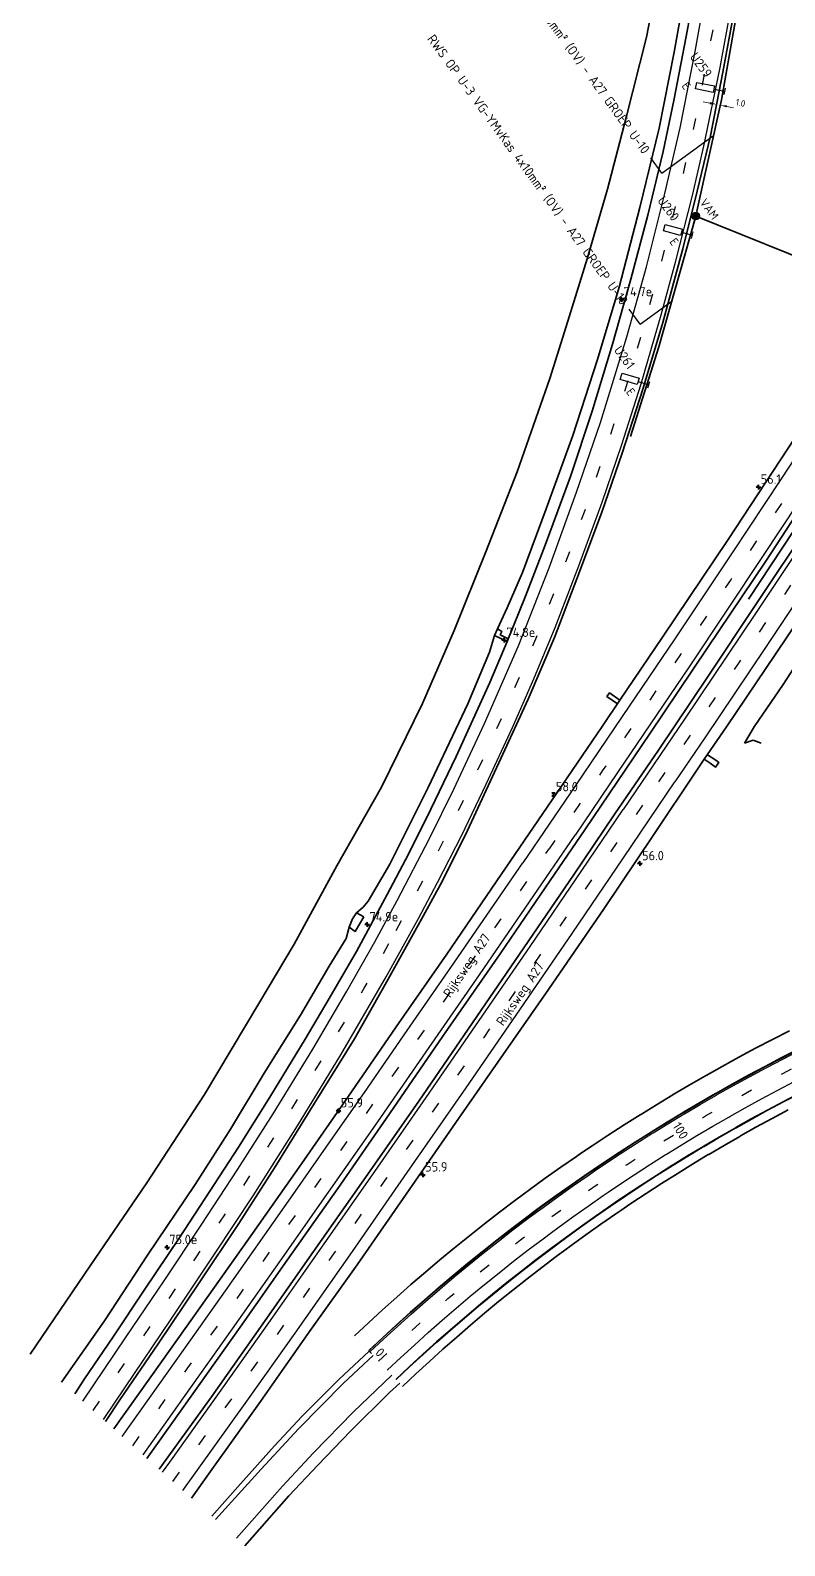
# Model space of a CAD drawing. Header units: metres. Extents: x 134219 to 139080, y 438661 to 444352.
# Drawn here: x 135032.1 to 135232.7, y 442521.7 to 442924.6 of the extents above; entities that cross this region are included whole.
import ezdxf
from ezdxf.enums import TextEntityAlignment as Align

# ---------------------------------------------------------------- set-up
doc = ezdxf.new("R2010")
doc.units = ezdxf.units.M
doc.linetypes.add('13strp', pattern=[4, 1, -3])
doc.linetypes.add('39strp', pattern=[12, 3, -9])
doc.layers.get('DEFPOINTS').update_dxf_attribs({"color": 193})
for name, color, linetype, lineweight in [('B-WE-KL-ET_LS_HULPSTUK_MOF-S', 10, 'Continuous', 25), ('N-WE-KL-ET-T18', 1, 'Continuous', 18), ('N-WE-KL-ET-T25', 7, 'Continuous', 25), ('N-WE-KL-ET_LS_OV_ARMATUUR-S', 7, 'Continuous', 25), ('N-WE-KL-ET_LS_OV_ARMATUUR-T18', 1, 'Continuous', 25), ('N-WE-KL-ET_LS_OV_KABEL-G', 10, 'KL-LS-OV-N', 35), ('N-WE-KL-ET_LS_OV_KABEL-M', 7, 'Continuous', 18), ('N-WE-KL-ET_LS_OV_KABEL-T25', 7, 'Continuous', 25), ('Utd-ondergr-bs', 8, 'Continuous', 35), ('Utd-ondergr-nw', 8, '13strp', 35)]:
    doc.layers.add(name, color=color, linetype=linetype, lineweight=lineweight)
for name, color, linetype in [('N-WE-KL-ET_LS_OV_ARMATUUR-T25', 2, 'Continuous'), ('Utd-weg-bs', 8, 'Continuous'), ('Utd-weg-nw', 8, 'Continuous')]:
    doc.layers.add(name, color=color, linetype=linetype)
doc.styles.add('alm a2ee v011$0$Iso-rtw', font='NLCS-ISO.ttf')
doc.styles.add('dtm a2ee v011$0$rtw_iso', font='NLCS-ISO.ttf')
doc.styles.add('ISO25', font='NLCS-ISO.ttf')
doc.styles.add('NLCS-ISO', font='NLCS-ISO.ttf')
doc.styles.add('NLCS_18', font='NLCS-ISO.ttf', dxfattribs={"height": 1.8})
doc.styles.add('NLCS_25', font='NLCS-ISO.ttf', dxfattribs={"height": 2.5})
doc.linetypes.add('KL-LS-OV-N', pattern='A,4,-1,[103,NLCS.SHX,S=0.75,R=0,X=0,Y=0],-1,4,-1.5,["0V",Standard,S=1,R=0,X=0,Y=-0.5],-3', length=14.5)
doc.dimstyles.new('NLCS_t18_pijl_Dimension_l3_h1', dxfattribs={"dimtxt": 1.8, "dimasz": 1.8, "dimexe": 2, "dimexo": 2, "dimgap": 0.7, "dimtad": 1, "dimdec": 1, "dimzin": 0, "dimdsep": 46, "dimtxsty": 'NLCS_18', "dimcen": 2.5, "dimdle": 2, "dimclrd": 256, "dimclre": 256, "dimclrt": 256, "dimadec": 1, "dimazin": 0, "dimtfac": 1, "dimtdec": 1, "dimtofl": 0, "dimtmove": 1, "dimatfit": 0, "dimfxl": 0, "dimtolj": 1, "dimtzin": 0, "dimlwd": 18, "dimlwe": 18, "dimarcsym": 0})

# ---------------------------------------------------------------- blocks, each defined once
blk = doc.blocks.new('SKL-ET_OV_ARMATUUR_LD_NATRIUM_1x135W-SO')
for points in [[(0, 0.88), (0, -0.88)], [(3, 0), (0, 0)]]:
    blk.add_lwpolyline(points)
blk.add_lwpolyline([(3, 0.88), (7.75, 0.88), (7.75, -0.88), (3, -0.88)], close=True)
at = {"layer": 'N-WE-KL-ET-T18', "linetype": 'ByBlock', "style": 'NLCS-ISO'}
blk.add_attdef('GROEPSNUMMER', text='', height=1.8, dxfattribs=at).set_placement((-2, -4), align=Align.RIGHT)
blk.add_attdef('FASE-AANSLUITING', (10, -4), '', height=1.8, dxfattribs=at)
at = {"layer": 'N-WE-KL-ET-T18', "linetype": 'ByBlock', "style": 'NLCS-ISO', "flags": 1}
for tag, p in [('TYPE_ARMATUUR', (7.76, -13.46)), ('TYPE_FABRIKAAT', (7.76, -17.24)), ('VERMOGEN_LAMP', (7.76, -21.02)), ('SPIEGELSTAND', (7.76, -24.81)), ('HOOGTE_LICHTMAST', (7.76, -28.59)), ('UITLEGGERHOEK', (7.76, -32.38)), ('TYPE_LICHTMAST', (7.76, -36.16)), ('BOTSVRIENDELIJK', (7.76, -39.95)), ('POSITIE_LICHTMAST', (7.76, -43.73)), ('KABELAANSLUITING', (7.76, -47.52)), ('VOEDINGSPUNT', (7.76, -51.3))]:
    blk.add_attdef(tag, p, '', height=1.8, dxfattribs=at)
at = {"layer": 'N-WE-KL-ET-T25', "linetype": 'ByBlock', "style": 'NLCS-ISO'}
blk.add_attdef('MASTNUMMER', text='', height=2.5, dxfattribs=at).set_placement((4, 3.31), align=Align.MIDDLE)
at = {"layer": 'N-WE-KL-ET-T25', "linetype": 'ByBlock', "style": 'NLCS-ISO', "flags": 1}
blk.add_attdef('TYPE_SYMBOOL', (7.76, -10.06), '', height=2.5, dxfattribs=at)
blk = doc.blocks.new('RVMXE')
at = {"style": 'ISO25'}
blk.add_attdef('E', text='', height=2.25, dxfattribs=at).set_placement((5.5, 2.625), align=Align.MIDDLE)
blk = doc.blocks.new('*U10')
for points in [[(-1, 0), (-0.98, -0.17), (-0.98, 0.17)], [(-0.98, 0.17), (-0.94, -0.34), (-0.94, 0.34)], [(-0.94, -0.34), (-0.98, 0.17), (-0.98, -0.17)], [(-0.94, 0.34), (-0.87, -0.5), (-0.87, 0.5)], [(-0.87, -0.5), (-0.94, 0.34), (-0.94, -0.34)], [(-0.87, 0.5), (-0.77, -0.64), (-0.77, 0.64)], [(-0.77, -0.64), (-0.87, 0.5), (-0.87, -0.5)], [(-0.77, 0.64), (-0.64, -0.77), (-0.64, 0.77)], [(-0.64, -0.77), (-0.77, 0.64), (-0.77, -0.64)], [(-0.64, 0.77), (-0.5, -0.87), (-0.5, 0.87)], [(-0.5, -0.87), (-0.64, 0.77), (-0.64, -0.77)], [(-0.5, 0.87), (-0.34, -0.94), (-0.34, 0.94)], [(-0.34, -0.94), (-0.5, 0.87), (-0.5, -0.87)], [(-0.34, 0.94), (-0.17, -0.98), (-0.17, 0.98)], [(-0.17, -0.98), (-0.34, 0.94), (-0.34, -0.94)], [(-0.17, 0.98), (0, -1), (0, 1)], [(0, -1), (-0.17, 0.98), (-0.17, -0.98)], [(0.17, -0.98), (0, 1), (0, -1)], [(0, 1), (0.17, -0.98), (0.17, 0.98)], [(0.34, -0.94), (0.17, 0.98), (0.17, -0.98)], [(0.17, 0.98), (0.34, -0.94), (0.34, 0.94)], [(0.5, -0.87), (0.34, 0.94), (0.34, -0.94)], [(0.34, 0.94), (0.5, -0.87), (0.5, 0.87)], [(0.64, -0.77), (0.5, 0.87), (0.5, -0.87)], [(0.5, 0.87), (0.64, -0.77), (0.64, 0.77)], [(0.77, -0.64), (0.64, 0.77), (0.64, -0.77)], [(0.64, 0.77), (0.77, -0.64), (0.77, 0.64)], [(0.87, -0.5), (0.77, 0.64), (0.77, -0.64)], [(0.77, 0.64), (0.87, -0.5), (0.87, 0.5)], [(0.94, -0.34), (0.87, 0.5), (0.87, -0.5)], [(0.87, 0.5), (0.94, -0.34), (0.94, 0.34)], [(0.98, -0.17), (0.94, 0.34), (0.94, -0.34)], [(0.94, 0.34), (0.98, -0.17), (0.98, 0.17)], [(1, 0), (0.98, 0.17), (0.98, -0.17)]]:
    blk.add_solid(points)
blk = doc.blocks.new('SKL-ET_HULP_MOF-SO')
blk.add_circle((0, 0), 1)
blk.add_blockref('*U10', (0, 0))
at = {"style": 'ISO25'}
blk.add_attdef('SM', text='', height=2.25, dxfattribs=at).set_placement((0, 2.5), align=Align.MIDDLE)
blk = doc.blocks.new('dtm a2ee v011$0$hecto-flat-57')
at = {"layer": 'Utd-ondergr-bs'}
for p, q in [((0, 0.625), (-0.625, 0)), ((-0.625, 0), (0.625, 0)), ((0, -0.625), (0, 0.625)), ((0.625, 0), (0, -0.625))]:
    blk.add_line(p, q, dxfattribs=at)
blk = doc.blocks.new('dtm a2ee v011$0$hecto-flat-59')
at = {"layer": 'Utd-ondergr-bs'}
for p, q in [((0, 0.625), (-0.625, 0)), ((-0.625, 0), (0.625, 0)), ((0, -0.625), (0, 0.625)), ((0.625, 0), (0, -0.625))]:
    blk.add_line(p, q, dxfattribs=at)
blk = doc.blocks.new('dtm a2ee v011$0$hecto-flat-60')
at = {"layer": 'Utd-ondergr-bs'}
for p, q in [((0, 0.625), (-0.625, 0)), ((-0.625, 0), (0.625, 0)), ((0, -0.625), (0, 0.625)), ((0.625, 0), (0, -0.625))]:
    blk.add_line(p, q, dxfattribs=at)
blk = doc.blocks.new('dtm a2ee v011$0$hecto-flat-61')
at = {"layer": 'Utd-ondergr-bs'}
for p, q in [((0, 0.625), (-0.625, 0)), ((-0.625, 0), (0.625, 0)), ((0, -0.625), (0, 0.625)), ((0.625, 0), (0, -0.625))]:
    blk.add_line(p, q, dxfattribs=at)
blk = doc.blocks.new('dtm a2ee v011$0$hecto-flat-62')
at = {"layer": 'Utd-ondergr-bs'}
for p, q in [((0, 0.625), (-0.625, 0)), ((-0.625, 0), (0.625, 0)), ((0, -0.625), (0, 0.625)), ((0.625, 0), (0, -0.625))]:
    blk.add_line(p, q, dxfattribs=at)
blk = doc.blocks.new('dtm a2ee v011$0$hecto-flat-69')
at = {"layer": 'Utd-ondergr-bs'}
for p, q in [((0.45, 0.43), (-0.45, -0.43)), ((-0.43, 0.45), (0.45, 0.43)), ((0.43, -0.45), (-0.43, 0.45)), ((-0.45, -0.43), (0.43, -0.45))]:
    blk.add_line(p, q, dxfattribs=at)
blk = doc.blocks.new('dtm a2ee v011$0$hecto-flat-70')
at = {"layer": 'Utd-ondergr-bs'}
for p, q in [((0, 0.625), (-0.625, 0)), ((-0.625, 0), (0.625, 0)), ((0, -0.625), (0, 0.625)), ((0.625, 0), (0, -0.625))]:
    blk.add_line(p, q, dxfattribs=at)
blk = doc.blocks.new('dtm a2ee v011$0$hecto-flat-71')
at = {"layer": 'Utd-ondergr-bs'}
for p, q in [((0, 0.625), (-0.625, 0)), ((-0.625, 0), (0.625, 0)), ((0, -0.625), (0, 0.625)), ((0.625, 0), (0, -0.625))]:
    blk.add_line(p, q, dxfattribs=at)
blk = doc.blocks.new('dtm a2ee v011$0$hecto-flat-77')
at = {"layer": 'Utd-ondergr-bs'}
for p, q in [((0, 0.625), (-0.625, 0)), ((-0.625, 0), (0.625, 0)), ((0, -0.625), (0, 0.625)), ((0.625, 0), (0, -0.625))]:
    blk.add_line(p, q, dxfattribs=at)
blk = doc.blocks.new('*D570')
at = {"layer": 'DEFPOINTS', "color": 0, "transparency": 16777216}
for p in [(135214.59, 442904.95), (135215.58, 442904.75), (135215.58, 442904.75)]:
    blk.add_point(p, dxfattribs=at)
at = {"layer": 'N-WE-KL-ET_LS_OV_KABEL-M', "linetype": 'Continuous', "lineweight": 18, "transparency": 16777216}
for p, q in [((135212.82, 442905.29), (135211.05, 442905.63)), ((135217.35, 442904.41), (135219.12, 442904.07))]:
    blk.add_line(p, q, dxfattribs=at)
at = {"layer": 'N-WE-KL-ET_LS_OV_KABEL-M', "lineweight": 18, "transparency": 16777216}
for p, q in [((135214.59, 442904.95), (135214.97, 442906.91)), ((135215.58, 442904.75), (135215.97, 442906.72))]:
    blk.add_line(p, q, dxfattribs=at)
at = {"layer": 'N-WE-KL-ET_LS_OV_KABEL-M', "transparency": 16777216}
for points in [[(135212.88, 442905.59), (135212.76, 442905), (135214.59, 442904.95)], [(135217.41, 442904.7), (135217.29, 442904.12), (135215.58, 442904.75)]]:
    blk.add_solid(points, dxfattribs=at)
at = {"layer": 'N-WE-KL-ET_LS_OV_KABEL-M', "transparency": 16777216, "insert": (135220.98, 442905.34), "char_height": 1.8, "attachment_point": 5, "rotation": 348.9985, "style": 'NLCS_18'}
blk.add_mtext('\\A1;1.0', dxfattribs=at)

msp = doc.modelspace()

# ---------------------------------------------------------------- linework, layer by layer
at = {"layer": 'B-WE-KL-ET_LS_HULPSTUK_MOF-S'}
msp.add_line((135209.38, 442876.52), (135209.05, 442875.24), dxfattribs=at)
at = {"layer": 'N-WE-KL-ET_LS_OV_KABEL-G', "flags": 128}
for points in [[(135209.38, 442876.52), (135215.9, 442906.19), (135221.66, 442939.05), (135223.77, 442952.18), (135228.05, 442986.76), (135230.31, 443010.56), (135232.11, 443050.29), (135232.34, 443073.06), (135231.23, 443110.05), (135225.02, 443177.05), (135217.21, 443224.34)], [(135191.72, 442816.62), (135199.26, 442840.51), (135209.05, 442875.24), (135258.37, 442855.39)]]:
    msp.add_lwpolyline(points, dxfattribs=at)
at = {"layer": 'N-WE-KL-ET_LS_OV_KABEL-G', "extrusion": (0.83459, -0.550871, 0), "elevation": -131055.18, "flags": 128}
msp.add_lwpolyline([(444112.7, 3.28), (444024.87, 1.81)], dxfattribs=at)
at = {"layer": 'N-WE-KL-ET_LS_OV_KABEL-T25'}
for p, q in [((135200.07, 442886.68), (135213.81, 442896.68)), ((135200.07, 442886.68), (135197.12, 442890.72)), ((135194.3, 442846.48), (135202.67, 442852.58)), ((135194.3, 442846.48), (135191.36, 442850.53))]:
    msp.add_line(p, q, dxfattribs=at)
at = {"layer": 'Utd-ondergr-bs', "flags": 128}
for points in [[(135427.81, 443098.31), (135413.95, 443075.27), (135396.72, 443047.19), (135384.38, 443027.43), (135377.54, 443015.99), (135366.42, 442998.03), (135353.58, 442977.73), (135341.21, 442958.26), (135329.01, 442939.14), (135317.18, 442920.62), (135302.95, 442898.58), (135287.29, 442874.21), (135274.99, 442855.5), (135259.14, 442831.19), (135245.53, 442810.76), (135227.74, 442783.49), (135212.01, 442760.2), (135196.97, 442737.77), (135179.54, 442712.01)], [(135430.78, 443094.52), (135417.27, 443072.18), (135405.84, 443053.5), (135400.26, 443044.58), (135387.87, 443024.77), (135374.78, 443003.44), (135359.85, 442979.52), (135343.64, 442954), (135329.75, 442932), (135315.11, 442909.36), (135301.89, 442889), (135286.26, 442864.59), (135269.67, 442839.38), (135253.96, 442815.42), (135239.69, 442793.9), (135225.09, 442772.01), (135212.33, 442752.94), (135199.12, 442733.22), (135187.59, 442716.29)], [(135156.33, 442765.47), (135158.88, 442771.05), (135162.99, 442780.45), (135169.29, 442797.42), (135176.41, 442816.93), (135182.97, 442837.14), (135188.7, 442856.34), (135194.21, 442877.52), (135199.32, 442898.66), (135203.29, 442918.8), (135207.1, 442940.25), (135209.98, 442961.05), (135212.65, 442983.75), (135215.15, 443008.52), (135216.25, 443029), (135216.83, 443049.98), (135216.9, 443073.95), (135216.68, 443091.99)], [(135158.89, 442762.12), (135163.83, 442774.22), (135169.02, 442787.77), (135175.75, 442806.02), (135181.52, 442823.39), (135186.96, 442841.2), (135191.84, 442858.44), (135196.33, 442875.45), (135200.43, 442892.46), (135203.28, 442905.99), (135206.55, 442923.02), (135208.8, 442935.48), (135211.51, 442953.14), (135213.34, 442966.35), (135214.95, 442980.63), (135216.58, 442995.54), (135217.98, 443013.97), (135218.96, 443032.11), (135219.61, 443051.79), (135219.79, 443066.61), (135219.74, 443078.58), (135219.38, 443093.5)], [(135190.55, 442901.48), (135196, 442922.82), (135200.38, 442945.74), (135204.14, 442969.18), (135207.26, 442992.15), (135209.17, 443015.98), (135210.22, 443039.69), (135210.94, 443060.48), (135211.18, 443075.52), (135211.2, 443088.92)], [(135136.59, 442689.13), (135141.7, 442698.52), (135148.34, 442711.83), (135157.23, 442731.04), (135164.53, 442746.83), (135171.48, 442763.16), (135178.17, 442780.61), (135184.08, 442796.5), (135189.46, 442812.22), (135195.04, 442829.52), (135200.29, 442846.92), (135205.66, 442866.53), (135209.46, 442881.91), (135212.95, 442896.54), (135216.25, 442913.49), (135219.18, 442929.32)], [(135308.92, 442929.11), (135290.17, 442900), (135266.75, 442863.98), (135249.17, 442837.17), (135233.69, 442813.5), (135217.65, 442789.28), (135200.2, 442763.26), (135188.92, 442746.57), (135184.14, 442739.5), (135170.85, 442720.02), (135157.29, 442700.15)], [(135343.89, 442932.46), (135332.88, 442915.29), (135323.08, 442899.85), (135309.39, 442878.99), (135295.13, 442856.93), (135277.85, 442830.41), (135262.2, 442806.64), (135243.62, 442778.55), (135230.28, 442758.8), (135217.23, 442739.41), (135211.35, 442730.81), (135209.35, 442727.88)], [(135190.55, 442901.48), (135185.58, 442882.37), (135180.19, 442863.92)], [(135222.06, 442735.14), (135224.59, 442739.44), (135232.28, 442750.66), (135245.28, 442770.7), (135258.97, 442791.47), (135267.61, 442805.38), (135276.45, 442819.51), (135285.14, 442833.57), (135295.97, 442850.78), (135303.43, 442862.7), (135306.62, 442867.15)], [(135180.19, 442863.92), (135177.42, 442855.01), (135174.12, 442844.46), (135170.23, 442832.03), (135161.54, 442807.2), (135153.2, 442786.01), (135144.85, 442765.07), (135136.37, 442745.6), (135125.53, 442723.43), (135113.58, 442702.45), (135102.24, 442681.67), (135092.87, 442665.84)], [(135118.86, 442690.02), (135120.61, 442691.46), (135121.93, 442693.04), (135127.72, 442702.91), (135137.91, 442723.34), (135148.44, 442745.59), (135154.21, 442759.31), (135155.56, 442763.74)], [(135158.89, 442762.12), (135155.56, 442763.74), (135156.33, 442765.47), (135157.47, 442764.83), (135157.07, 442763.88), (135159.22, 442762.83)], [(135158.89, 442762.12), (135154.34, 442751.22), (135145.36, 442731.52), (135138.63, 442717.51), (135132.63, 442705.58), (135126.99, 442694.82), (135118.83, 442679.67)], [(135188.23, 442745.55), (135185.42, 442747.51), (135186.15, 442748.47), (135188.92, 442746.57)], [(135222.06, 442735.14), (135224.3, 442735.85)], [(135226.45, 442735.14), (135224.3, 442735.85)], [(135212.18, 442732.02), (135214.38, 442730.56)], [(135074.93, 442534.38), (135079.9, 442541.37), (135093.34, 442560.07), (135106.34, 442578.7), (135119.04, 442596.38), (135132.88, 442616.31), (135145.26, 442634.25), (135157.82, 442652.34), (135169.94, 442669.59), (135184.72, 442691.15), (135197.78, 442710.52), (135209.35, 442727.88)], [(135211.35, 442730.81), (135212.92, 442729.78)], [(135212.92, 442729.78), (135214.31, 442728.7), (135215.17, 442729.97), (135214.38, 442730.56)], [(135066.34, 442542.04), (135080.23, 442561.27), (135093.28, 442579.77), (135107.39, 442599.89), (135122.48, 442621.36), (135135.39, 442639.9), (135148.54, 442659.04), (135162.23, 442678.97), (135176.56, 442699.99), (135187.59, 442716.29)], [(135063.11, 442544.92), (135074.84, 442561.51), (135087.93, 442579.82), (135100.43, 442597.59), (135113.87, 442616.71), (135127.63, 442636.54), (135141.78, 442657.17), (135157.07, 442679.08), (135170.32, 442698.62), (135179.54, 442712.01)], [(135054.33, 442552.75), (135066.98, 442570.59), (135079.52, 442588.29), (135091.21, 442604.73), (135103.6, 442622.39), (135116.52, 442640.98), (135129.43, 442659.63), (135142.86, 442678.98), (135157.29, 442700.15)], [(135052.07, 442554.76), (135055.93, 442560.49), (135066.11, 442575.4), (135077, 442591.58), (135087.56, 442607.4), (135097.23, 442622.48), (135107.71, 442639.4), (135118.35, 442656.45), (135127.29, 442672.33), (135136.59, 442689.13)], [(135116.85, 442686.18), (135116.1, 442683.15), (135111.59, 442675.82)], [(135043.9, 442562.06), (135046.52, 442566.04), (135054.13, 442577.21), (135062.54, 442589.95), (135071.64, 442603.46), (135079.86, 442615.97), (135087.42, 442627.64), (135095.83, 442640.95), (135105.22, 442656.41), (135111.6, 442667.21), (135118.83, 442679.67)], [(135040.36, 442565.22), (135051.77, 442581.51), (135063.27, 442598.95), (135075.94, 442617.74), (135085.34, 442632.45), (135094.27, 442647.36), (135103.96, 442662.73), (135111.59, 442675.82)], [(135032.08, 442572.6), (135047.97, 442596.15), (135063.05, 442618.2), (135078.41, 442641.67), (135092.87, 442665.84)], [(135080.34, 442529.55), (135087.31, 442537.38), (135097.06, 442548.25), (135104.43, 442556.12), (135114.16, 442565.92), (135122.19, 442573.44), (135122.2, 442573.45)], [(135089.13, 442521.71), (135100.85, 442534.95), (135108.57, 442543.13), (135117.25, 442552.18), (135127.59, 442562.43), (135130.32, 442564.88)]]:
    msp.add_lwpolyline(points, dxfattribs=at)
msp.add_lwpolyline([(135120.77, 442688.95), (135118.86, 442690.02), (135117.76, 442688.41), (135116.85, 442686.18), (135118.5, 442685.04)], close=True, dxfattribs=at)
msp.add_lwpolyline([(135113.54, 442554.56, 0, 1, 0), (135109.84, 442550.78, 0, 0, 0), (135104.27, 442545.09, 0, 0, 0)], format="xyseb", dxfattribs=at)
at = {"layer": 'Utd-ondergr-nw', "color": 7, "linetype": 'Continuous'}
msp.add_line((135122.13, 442573.52), (135122.82, 442572.79), dxfattribs=at)
at = {"layer": 'Utd-ondergr-nw', "linetype": 'Continuous', "flags": 128}
for points in [[(135118.35, 442577.51), (135122.04, 442580.97), (135125.77, 442584.4), (135129.53, 442587.78), (135133.33, 442591.13), (135137.17, 442594.43), (135141.04, 442597.7), (135144.94, 442600.92), (135148.88, 442604.11), (135152.85, 442607.25), (135156.86, 442610.35), (135160.89, 442613.4), (135163.24, 442615.15), (135164.96, 442616.42), (135169.06, 442619.39), (135173.19, 442622.32), (135177.35, 442625.2), (135178.71, 442626.13), (135181.54, 442628.04), (135185.76, 442630.84), (135190.01, 442633.59), (135194.29, 442636.3), (135194.6, 442636.49), (135198.6, 442638.96), (135202.94, 442641.57), (135203.06, 442641.65), (135207.3, 442644.14), (135211.63, 442646.64), (135211.87, 442646.77), (135216.1, 442649.15), (135220.54, 442651.58), (135225, 442653.96), (135229.48, 442656.31), (135233.98, 442658.61)], [(135122.08, 442573.57), (135125.73, 442576.99), (135129.42, 442580.38), (135133.14, 442583.73), (135136.9, 442587.03), (135140.69, 442590.3), (135144.52, 442593.53), (135148.38, 442596.72), (135152.27, 442599.87), (135156.2, 442602.97), (135160.16, 442606.04), (135164.15, 442609.06), (135166.47, 442610.79), (135168.17, 442612.04), (135172.22, 442614.98), (135176.31, 442617.87), (135180.42, 442620.72), (135181.76, 442621.64), (135184.57, 442623.53), (135188.74, 442626.3), (135192.94, 442629.02), (135197.17, 442631.69), (135197.48, 442631.88), (135201.43, 442634.32), (135205.72, 442636.91), (135205.84, 442636.99), (135210.03, 442639.45), (135214.32, 442641.92), (135214.55, 442642.05), (135218.73, 442644.4), (135223.12, 442646.8), (135227.54, 442649.16), (135231.97, 442651.48), (135236.43, 442653.76)], [(135122.13, 442573.52), (135125.78, 442576.94), (135129.47, 442580.33), (135133.19, 442583.67), (135136.95, 442586.98), (135140.74, 442590.25), (135144.56, 442593.48), (135148.42, 442596.66), (135152.32, 442599.81), (135156.24, 442602.92), (135160.2, 442605.98), (135164.19, 442609), (135166.51, 442610.73), (135168.21, 442611.98), (135172.26, 442614.92), (135176.35, 442617.81), (135180.46, 442620.67), (135181.8, 442621.58), (135184.6, 442623.47), (135188.78, 442626.24), (135192.98, 442628.96), (135197.21, 442631.63), (135197.51, 442631.82), (135201.47, 442634.26), (135205.75, 442636.85), (135205.88, 442636.93), (135210.06, 442639.39), (135214.35, 442641.86), (135214.59, 442641.99), (135218.77, 442644.34), (135223.16, 442646.74), (135227.57, 442649.1), (135232.01, 442651.42), (135236.46, 442653.7)], [(135129.32, 442565.93), (135132.89, 442569.28), (135136.5, 442572.59), (135140.14, 442575.87), (135143.81, 442579.1), (135147.52, 442582.3), (135151.26, 442585.46), (135155.04, 442588.57), (135158.84, 442591.65), (135162.68, 442594.69), (135166.55, 442597.68), (135170.45, 442600.64), (135172.73, 442602.33), (135174.39, 442603.55), (135178.35, 442606.43), (135182.35, 442609.26), (135186.37, 442612.05), (135187.68, 442612.94), (135190.42, 442614.79), (135194.5, 442617.49), (135198.61, 442620.16), (135202.75, 442622.77), (135203.05, 442622.96), (135206.91, 442625.34), (135211.1, 442627.87), (135211.23, 442627.95), (135215.32, 442630.36), (135219.51, 442632.77), (135219.74, 442632.9), (135223.84, 442635.2), (135228.13, 442637.55), (135232.46, 442639.86), (135236.8, 442642.14)], [(135129.37, 442565.88), (135132.94, 442569.23), (135136.54, 442572.54), (135140.18, 442575.82), (135143.86, 442579.05), (135147.56, 442582.25), (135151.31, 442585.4), (135155.08, 442588.52), (135158.89, 442591.6), (135162.72, 442594.63), (135166.59, 442597.63), (135170.5, 442600.58), (135172.77, 442602.27), (135174.43, 442603.5), (135178.39, 442606.37), (135182.39, 442609.2), (135186.41, 442611.99), (135187.72, 442612.88), (135190.46, 442614.73), (135194.54, 442617.44), (135198.65, 442620.1), (135202.79, 442622.71), (135203.08, 442622.9), (135206.95, 442625.29), (135211.14, 442627.81), (135211.27, 442627.89), (135215.36, 442630.3), (135219.55, 442632.71), (135219.78, 442632.84), (135223.87, 442635.13), (135228.17, 442637.49), (135232.49, 442639.8), (135236.84, 442642.07)], [(135131.08, 442564.08), (135134.63, 442567.41), (135138.21, 442570.71), (135141.83, 442573.96), (135145.49, 442577.18), (135149.17, 442580.36), (135152.89, 442583.5), (135156.65, 442586.6), (135160.43, 442589.66), (135164.25, 442592.68), (135168.1, 442595.66), (135171.98, 442598.6), (135174.24, 442600.28), (135175.9, 442601.5), (135179.84, 442604.35), (135183.81, 442607.17), (135187.81, 442609.94), (135189.12, 442610.83), (135191.84, 442612.67), (135195.9, 442615.36), (135199.99, 442618.01), (135204.1, 442620.61), (135204.4, 442620.79), (135208.24, 442623.17), (135212.41, 442625.68), (135212.53, 442625.76), (135216.6, 442628.16), (135220.77, 442630.55), (135221, 442630.68), (135225.07, 442632.97), (135229.35, 442635.31), (135233.65, 442637.61)]]:
    msp.add_lwpolyline(points, dxfattribs=at)
at = {"layer": 'Utd-weg-bs', "flags": 128}
for points in [[(135422.47, 443105.83), (135407.44, 443081.16), (135391.73, 443055.5), (135376.42, 443030.75), (135359.63, 443003.73), (135343.24, 442977.48), (135327.35, 442952.56), (135310.62, 442926.44), (135296.43, 442904.35), (135280.97, 442880.41), (135264.29, 442854.83), (135247.42, 442829.09), (135231.78, 442805.34), (135218.78, 442785.72), (135203.47, 442762.86), (135189.52, 442742.18), (135177.12, 442723.85), (135163.09, 442703.24)], [(135427.21, 443099.66), (135410.45, 443072.18), (135394.73, 443046.44), (135379.98, 443022.59), (135361.77, 442993.3), (135341.9, 442961.79), (135323.59, 442933.08), (135303.14, 442901.24), (135282.77, 442869.78), (135264.5, 442841.79), (135245.48, 442812.85), (135227.03, 442784.99), (135207.29, 442755.42), (135188.25, 442727.29), (135176.98, 442710.64)], [(135123.74, 442682.28), (135129.67, 442693.27), (135138.23, 442709.72), (135144.69, 442722.83), (135152.88, 442740.35), (135161.89, 442760.95), (135170.09, 442781.75), (135177.38, 442801.8), (135183.71, 442820.33), (135190.73, 442843.1), (135195.94, 442861.76), (135200.84, 442881.28), (135204.89, 442898.75), (135208.94, 442919.04), (135211.88, 442935.37), (135214.87, 442954.69), (135217.07, 442971.11), (135218.93, 442988.28), (135220.43, 443005.21), (135221.63, 443023.4), (135222.35, 443040.92), (135222.71, 443059.34), (135222.73, 443076.97), (135222.25, 443095.1)], [(135431.95, 443093.81), (135416.05, 443067.63), (135400.72, 443042.82), (135386.19, 443019.48), (135367.61, 442989.79), (135348.79, 442959.84), (135329.88, 442930.12), (135311.63, 442901.76), (135296.61, 442878.49), (135278.08, 442849.88), (135260.36, 442822.88), (135242.67, 442796.16), (135224.94, 442769.56), (135206.1, 442741.46), (135189.76, 442717.45)], [(135436.75, 443087.6), (135423.72, 443066.38), (135408.29, 443041.1), (135393.58, 443017.63), (135377.35, 442991.61), (135361.36, 442966.1), (135345.49, 442941.03), (135329.09, 442915.49), (135313.12, 442890.6), (135295.09, 442862.7), (135277.74, 442836.03), (135260.42, 442809.75), (135242.99, 442783.59), (135227.62, 442760.54), (135211.46, 442736.54), (135203.54, 442724.79)], [(135135.29, 442688.44), (135140.37, 442698.08), (135146.81, 442710.64), (135153.37, 442724.18), (135160.31, 442739.28), (135166, 442752.2), (135171.65, 442765.84), (135177.99, 442782.25), (135184.18, 442799.21), (135189.33, 442814.21), (135194.59, 442830.66), (135199.91, 442848.95), (135203.67, 442862.98), (135208.17, 442880.71), (135211.18, 442893.82), (135215.52, 442914.71), (135218.45, 442930.82)], [(135072.68, 442536.38), (135089.65, 442560.12), (135102.51, 442578.19), (135117.73, 442599.93), (135132.32, 442620.92), (135148.01, 442643.47), (135161.33, 442662.73), (135176.19, 442684.49), (135189.85, 442704.6), (135203.54, 442724.79)], [(135067.24, 442541.23), (135069.18, 442543.93), (135082.38, 442562.44), (135096.59, 442582.45), (135110.26, 442602), (135123.67, 442621.16), (135137.35, 442640.91), (135150.5, 442659.95), (135165.01, 442681.05), (135178.79, 442701.24), (135189.76, 442717.45)], [(135062.06, 442545.86), (135072.85, 442561.06), (135085.84, 442579.4), (135098.56, 442597.38), (135111.39, 442615.69), (135124.48, 442634.39), (135138.18, 442654.2), (135151.59, 442673.54), (135164.88, 442692.92), (135176.98, 442710.64)], [(135056.55, 442550.77), (135073.28, 442574.31), (135084.03, 442589.48), (135101.96, 442615.06), (135111.42, 442628.6), (135120.96, 442642.21), (135132.32, 442658.7), (135143.93, 442675.44), (135163.09, 442703.24)], [(135051.51, 442555.27), (135057.24, 442563.67), (135069.54, 442581.91), (135081.28, 442599.47), (135091.34, 442614.69), (135103.17, 442633.34), (135114.69, 442652.22), (135126.77, 442672.93), (135135.29, 442688.44)], [(135046.07, 442560.12), (135057.6, 442577.2), (135067.7, 442592.16), (135077.53, 442606.92), (135087.29, 442621.8), (135096.67, 442636.57), (135107.22, 442653.73), (135116.23, 442669.15), (135123.74, 442682.28)], [(135081.36, 442528.64), (135093.49, 442542.06), (135103.44, 442552.81), (135115.4, 442564.89), (135123.28, 442572.3)], [(135086.89, 442523.7), (135099.2, 442537.51), (135107.43, 442546.38), (135117.95, 442557.18), (135128.27, 442567.04)]]:
    msp.add_lwpolyline(points, dxfattribs=at)
at = {"layer": 'Utd-weg-bs', "linetype": '39strp', "flags": 128}
for points in [[(135424.85, 443102.73), (135410.37, 443079.02), (135395.25, 443054.32), (135378.13, 443026.58), (135361.3, 442999.56), (135345.58, 442974.37), (135328.33, 442947.26), (135312.9, 442923.08), (135295.11, 442895.52), (135282.18, 442875.59), (135265.76, 442850.31), (135248.7, 442824.32), (135232.23, 442799.4), (135218.46, 442778.67), (135200.16, 442751.47), (135184.19, 442727.7), (135170.08, 442706.97)], [(135129.36, 442685.28), (135136.57, 442698.59), (135143.87, 442712.82), (135152.5, 442730.88), (135159.09, 442745.5), (135166.5, 442762.84), (135172.87, 442778.83), (135179.63, 442797.06), (135184.99, 442812.77), (135191.17, 442831.74), (135195.69, 442847.3), (135200.93, 442866.66), (135204.74, 442881.99), (135209.18, 442901.41), (135212.35, 442917.77), (135215.68, 442935.43), (135217.71, 442949.07), (135219.6, 442962.56), (135221.48, 442977.79), (135223.26, 442995.79), (135224.37, 443008.87), (135225.28, 443026.22), (135226.13, 443044.74), (135226.29, 443062.7), (135226.24, 443081.2), (135225.79, 443097.09)], [(135434.33, 443090.73), (135420.39, 443067.88), (135403.75, 443040.91), (135389.1, 443017.26), (135371.61, 442989.43), (135355.86, 442964.28), (135338.9, 442937.6), (135323.44, 442913.36), (135303.37, 442882.25), (135283.88, 442852.09), (135265.08, 442823.55), (135244.74, 442792.73), (135224.15, 442761.93), (135207.62, 442737.34), (135196.66, 442721.13)], [(135069.98, 442538.79), (135081.68, 442555.22), (135096.62, 442576.19), (135113.02, 442599.59), (135126.9, 442619.55), (135138.15, 442635.68), (135152.76, 442656.86), (135168.57, 442679.94), (135182.79, 442700.74), (135196.66, 442721.13)], [(135059.32, 442548.3), (135073.97, 442568.99), (135088.08, 442588.88), (135102.63, 442609.58), (135117.26, 442630.53), (135131.42, 442650.85), (135145.11, 442670.75), (135158.47, 442690.07), (135170.08, 442706.97)], [(135048.8, 442557.68), (135057.35, 442570.41), (135067.14, 442584.64), (135076.27, 442598.5), (135084.98, 442611.41), (135094.45, 442626.29), (135103.39, 442640.73), (135112.51, 442655.64), (135120.89, 442669.96), (135129.36, 442685.28)]]:
    msp.add_lwpolyline(points, dxfattribs=at)
at = {"layer": 'Utd-weg-nw', "linetype": '39strp', "flags": 128}
msp.add_lwpolyline([(135124.71, 442570.8), (135128.33, 442574.19), (135131.99, 442577.55), (135135.68, 442580.87), (135139.41, 442584.15), (135143.17, 442587.4), (135146.97, 442590.6), (135150.8, 442593.76), (135154.66, 442596.88), (135158.55, 442599.96), (135162.48, 442603), (135166.44, 442606), (135168.74, 442607.72), (135170.43, 442608.96), (135174.45, 442611.87), (135178.5, 442614.74), (135182.58, 442617.57), (135183.91, 442618.48), (135186.69, 442620.36), (135190.83, 442623.1), (135195, 442625.8), (135199.2, 442628.45), (135199.5, 442628.64), (135203.42, 442631.06), (135207.67, 442633.63), (135207.8, 442633.7), (135211.95, 442636.15), (135216.2, 442638.59), (135216.44, 442638.73), (135220.59, 442641.06), (135224.94, 442643.44), (135229.32, 442645.79), (135233.73, 442648.09), (135238.15, 442650.35), (135242.6, 442652.57), (135247.07, 442654.76), (135251.55, 442656.91), (135256.06, 442659.02), (135260.58, 442661.1), (135265.11, 442663.15), (135269.66, 442665.17), (135274.23, 442667.16), (135274.42, 442667.24), (135278.9, 442669.16), (135283.4, 442671.05), (135288, 442672.95), (135292.61, 442674.82), (135297.24, 442676.66), (135301.88, 442678.48), (135306.52, 442680.26), (135311.18, 442682.02), (135315.85, 442683.75), (135320.54, 442685.45), (135325.23, 442687.12), (135329.93, 442688.75), (135334.64, 442690.37), (135339.36, 442691.95), (135344.1, 442693.5), (135348.84, 442695.02), (135353.59, 442696.51), (135358.35, 442697.97), (135359.67, 442698.37), (135363.78, 442699.6), (135367.9, 442700.81), (135372.68, 442702.19), (135377.48, 442703.54), (135382.29, 442704.87), (135387.1, 442706.18), (135391.91, 442707.47), (135396.74, 442708.75), (135401.57, 442710.01), (135406.4, 442711.25), (135411.24, 442712.49), (135416.08, 442713.71), (135420.92, 442714.93), (135425.77, 442716.14), (135430.62, 442717.34), (135435.47, 442718.55), (135436.82, 442718.88), (135445.18, 442720.98), (135450.04, 442722.21), (135454.89, 442723.46), (135459.74, 442724.73), (135464.59, 442726.04), (135469.44, 442727.38), (135474.27, 442728.76), (135479.1, 442730.2), (135483.91, 442731.69), (135488.71, 442733.24), (135493.48, 442734.87), (135496.66, 442735.99), (135499.82, 442737.14), (135502.97, 442738.34), (135506.11, 442739.57), (135509.24, 442740.84), (135512.35, 442742.15), (135513.63, 442742.71), (135517.62, 442744.48), (135521.57, 442746.33), (135524.61, 442747.8), (135527.62, 442749.32), (135530.62, 442750.88), (135533.59, 442752.48), (135536.54, 442754.13), (135539.47, 442755.81), (135542.37, 442757.54), (135545.25, 442759.3), (135548.1, 442761.1), (135550.93, 442762.95), (135553.73, 442764.83), (135556.51, 442766.75), (135559.26, 442768.71), (135561.98, 442770.71), (135564.67, 442772.75), (135567.34, 442774.82), (135569.98, 442776.93), (135572.58, 442779.08), (135575.16, 442781.26), (135577.7, 442783.47), (135580.22, 442785.73), (135582.7, 442788.02), (135585.15, 442790.34), (135587.57, 442792.69), (135589.96, 442795.08), (135592.31, 442797.5), (135594.63, 442799.96), (135595.36, 442800.75)], dxfattribs=at)
at = {"layer": 'Utd-weg-nw', "linetype": 'Continuous', "flags": 128}
for points in [[(135122.41, 442573.23), (135126.05, 442576.65), (135129.74, 442580.03), (135133.46, 442583.38), (135137.21, 442586.68), (135141, 442589.95), (135144.82, 442593.17), (135148.68, 442596.36), (135152.57, 442599.5), (135156.49, 442602.6), (135160.44, 442605.66), (135164.43, 442608.68), (135166.75, 442610.41), (135168.45, 442611.66), (135172.5, 442614.59), (135176.58, 442617.49), (135180.69, 442620.34), (135182.03, 442621.25), (135184.83, 442623.14), (135189, 442625.9), (135193.19, 442628.62), (135197.42, 442631.29), (135197.73, 442631.48), (135201.68, 442633.92), (135205.96, 442636.51), (135206.08, 442636.58), (135210.27, 442639.04), (135214.55, 442641.51), (135214.78, 442641.64), (135218.96, 442643.99), (135223.35, 442646.39), (135227.76, 442648.75), (135232.19, 442651.06), (135236.64, 442653.34)], [(135127.02, 442568.36), (135130.61, 442571.74), (135134.24, 442575.07), (135137.91, 442578.37), (135141.61, 442581.63), (135145.35, 442584.85), (135149.11, 442588.03), (135152.92, 442591.17), (135156.75, 442594.27), (135160.62, 442597.32), (135164.52, 442600.34), (135168.45, 442603.32), (135170.73, 442605.02), (135172.41, 442606.26), (135176.4, 442609.15), (135180.42, 442612), (135184.47, 442614.81), (135185.8, 442615.71), (135188.56, 442617.57), (135192.67, 442620.3), (135196.81, 442622.98), (135200.97, 442625.61), (135201.27, 442625.8), (135205.17, 442628.2), (135209.39, 442630.75), (135209.51, 442630.83), (135213.64, 442633.25), (135217.86, 442635.68), (135218.09, 442635.81), (135222.21, 442638.13), (135226.54, 442640.5), (135230.89, 442642.82), (135235.27, 442645.11)]]:
    msp.add_lwpolyline(points, dxfattribs=at)

# ---------------------------------------------------------------- block references
at = {"layer": 'B-WE-KL-ET_LS_HULPSTUK_MOF-S'}
ref = msp.add_blockref('SKL-ET_HULP_MOF-SO', (135209.05, 442875.24), dxfattribs=dict(at, rotation=306.0659960422106))
ref.add_attrib('SM', 'VAM', dxfattribs={"layer": '0', "height": 2.25, "rotation": 306.066, "style": 'ISO25'}).set_placement((135212.67, 442877.12), align=Align.MIDDLE)
at = {"layer": 'N-WE-KL-ET_LS_OV_ARMATUUR-S'}
for p, rotation in [((135216.82, 442908.42), 168.8522320642398), ((135208.17, 442870.17), 164.8780371975807), ((135196.62, 442830.4), 163.0099240859868)]:
    msp.add_blockref('SKL-ET_OV_ARMATUUR_LD_NATRIUM_1x135W-SO', p, dxfattribs=dict(at, rotation=rotation))
at = {"layer": 'N-WE-KL-ET_LS_OV_ARMATUUR-T18'}
ref = msp.add_blockref('RVMXE', (135216.82, 442908.42), dxfattribs=dict(at, rotation=306.0659960422106))
ref.add_attrib('E', 'E', dxfattribs={"layer": '0', "height": 2.25, "rotation": 306.066, "style": 'ISO25'}).set_placement((135206.54, 442909.89), align=Align.MIDDLE)
ref = msp.add_blockref('RVMXE', (135208.17, 442870.17), dxfattribs=dict(at, rotation=306.0659960422106))
ref.add_attrib('E', 'E', dxfattribs={"layer": '0', "height": 2.25, "rotation": 306.066, "style": 'ISO25'}).set_placement((135203.32, 442868.42), align=Align.MIDDLE)
ref = msp.add_blockref('RVMXE', (135196.62, 442830.4), dxfattribs=dict(at, rotation=306.0659960422106))
ref.add_attrib('E', 'E', dxfattribs={"layer": '0', "height": 2.25, "rotation": 306.066, "style": 'ISO25'}).set_placement((135191.76, 442828.5), align=Align.MIDDLE)
at = {"layer": 'Utd-ondergr-bs'}
for name, p in [('dtm a2ee v011$0$hecto-flat-71', (135189.32, 442853.06)), ('dtm a2ee v011$0$hecto-flat-77', (135225.75, 442803.2)), ('dtm a2ee v011$0$hecto-flat-62', (135158.12, 442762.47)), ('dtm a2ee v011$0$hecto-flat-69', (135171.25, 442721.42)), ('dtm a2ee v011$0$hecto-flat-70', (135194.2, 442703.09)), ('dtm a2ee v011$0$hecto-flat-61', (135121.71, 442686.85)), ('dtm a2ee v011$0$hecto-flat-60', (135114.05, 442637.37)), ('dtm a2ee v011$0$hecto-flat-59', (135136.5, 442620.33)), ('dtm a2ee v011$0$hecto-flat-57', (135068.45, 442601.02))]:
    msp.add_blockref(name, p, dxfattribs=at)

# ---------------------------------------------------------------- texts
at = {"layer": 'N-WE-KL-ET_LS_OV_ARMATUUR-T25', "style": 'ISO25'}
for s, p in [('U259', (135207.35, 442917.56)), ('U260', (135198.71, 442879.35)), ('U261', (135187.16, 442839.59))]:
    msp.add_text(s, height=2.5, rotation=306.066, dxfattribs=at).set_placement(p)
at = {"layer": 'N-WE-KL-ET_LS_OV_KABEL-T25', "style": 'NLCS_25'}
for p in [(135195.99, 442892.27), (135190.23, 442852.08)]:
    msp.add_text('RWS OP U-3 VG-YMvKas 4x10mm² (OV) - A27 GROEP U-10', height=2.5, rotation=306.066, dxfattribs=at).set_placement(p, align=Align.MIDDLE_RIGHT)
at = {"layer": 'Utd-ondergr-bs', "color": 7, "style": 'dtm a2ee v011$0$rtw_iso'}
for s, p in [('74.7e', (135189.92, 442853.93)), ('56.1', (135226.34, 442804.07)), ('74.8e', (135158.71, 442763.34)), ('58.0', (135171.85, 442722.29)), ('56.0', (135194.79, 442703.96)), ('74.9e', (135122.3, 442687.71)), ('55.9', (135114.65, 442638.24)), ('55.9', (135137.09, 442621.2)), ('75.0e', (135069.04, 442601.89))]:
    msp.add_text(s, height=2.5, dxfattribs=at).set_placement(p)
at = {"layer": 'Utd-ondergr-bs', "style": 'dtm a2ee v011$0$rtw_iso'}
for rotation, p in [(56.2146, (135143.79, 442667.22)), (55.5475, (135157.87, 442659.72))]:
    msp.add_text('Rijksweg A27', height=2.5, rotation=rotation, dxfattribs=at).set_placement(p)
at = {"layer": 'Utd-ondergr-nw', "color": 7, "style": 'alm a2ee v011$0$Iso-rtw'}
for s, rotation, p in [('100', 301.4099, (135202.78, 442633.31)), ('0', 313.4722, (135123.62, 442572.86))]:
    msp.add_text(s, height=2.5, rotation=rotation, dxfattribs=at).set_placement(p)

# ---------------------------------------------------------------- dimensions: what is measured, and where the dimension line sits
at = {"layer": 'N-WE-KL-ET_LS_OV_KABEL-M'}
dim = msp.add_linear_dim(base=(135215.58, 442904.75), p1=(135214.59, 442904.95), p2=(135215.58, 442904.75), angle=348.9985, dimstyle='NLCS_t18_pijl_Dimension_l3_h1', dxfattribs=at)
dim.commit()
dim.dimension.update_dxf_attribs({"geometry": '*D570', "text_midpoint": (135220.67, 442903.77), "dimtype": 161})

doc.saveas('drawing.dxf')
